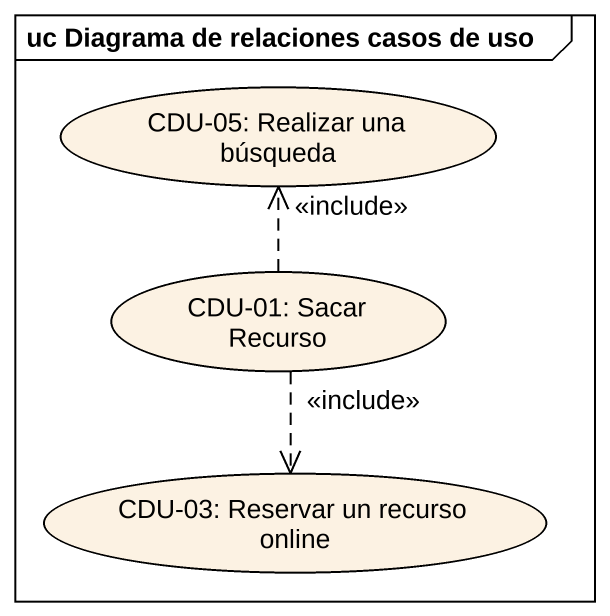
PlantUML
@startuml
mainframe uc Diagrama de relaciones casos de uso
usecase "CDU-05: Realizar una búsqueda" as CDU_05_Realizar_una_búsqueda
usecase "CDU-01: Sacar Recurso" as CDU_01_Sacar_Recurso
usecase "CDU-03: Reservar un recurso online" as CDU_03_Reservar_un_recurso
CDU_01_Sacar_Recurso .up.> CDU_05_Realizar_una_búsqueda : <<include>>
CDU_01_Sacar_Recurso ..> CDU_03_Reservar_un_recurso : <<include>>
@enduml
